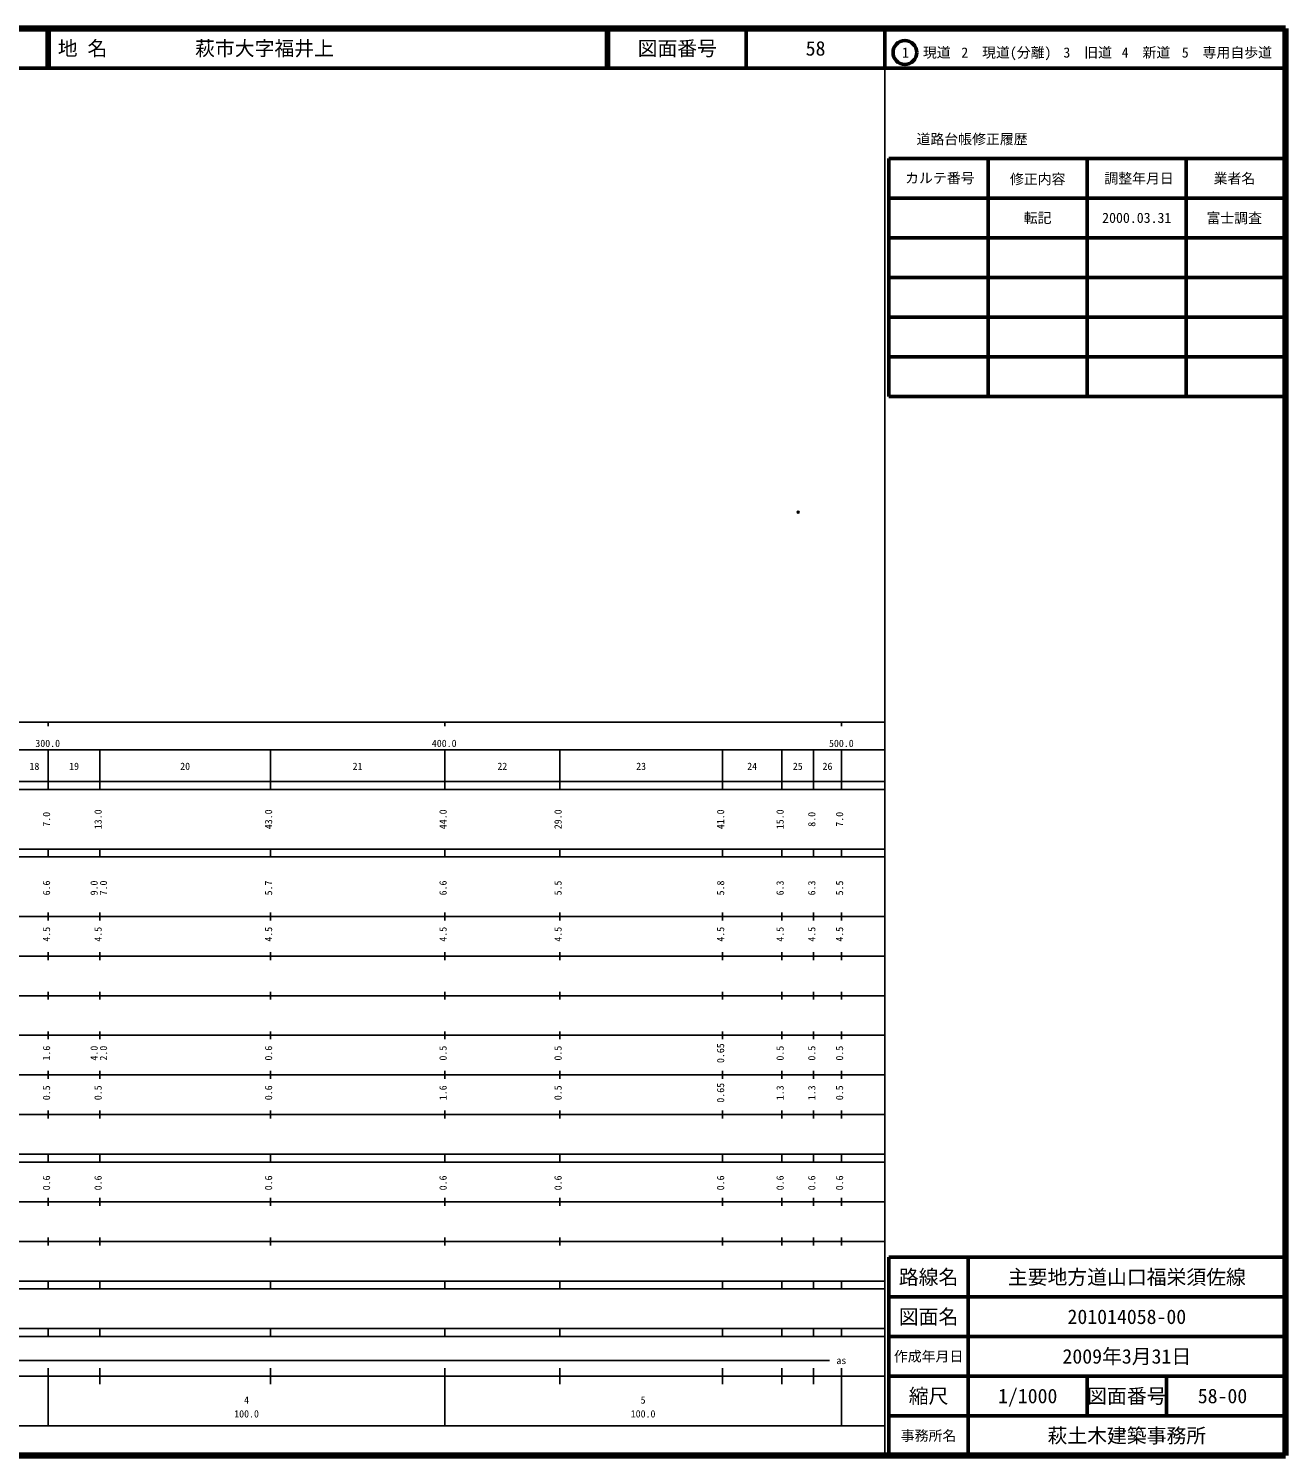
# Model space of a CAD drawing. Units: millimetres on the paper. Extents: x 40 to 680, y 20 to 380.
# Drawn here: x 363 to 680, y 20 to 380 of the extents above; entities that cross this region are included whole.
import ezdxf
from ezdxf.enums import TextEntityAlignment as Align

# ---------------------------------------------------------------- set-up
doc = ezdxf.new("R2010")
doc.units = ezdxf.units.MM
doc.header["$PDMODE"] = 32
doc.header["$PDSIZE"] = 0.5
doc.layers.add('M-OTRS', color=6, linetype='Continuous')
doc.layers.add('M-TTL-TXT', color=7, linetype='Continuous')
for name, color, linetype, lineweight in [('M-TTL', 2, 'Continuous', 140), ('M-TTL-BAND', 7, 'Continuous', 25), ('M-TTL-FRAM', 2, 'Continuous', 50), ('M-TTL-LINE', 7, 'Continuous', 50)]:
    doc.layers.add(name, color=color, linetype=linetype, lineweight=lineweight)
doc.styles.add('ＭＳ ゴシック', font='')
doc.styles.get('ＭＳ ゴシック').set_extended_font_data('MS Gothic')

msp = doc.modelspace()

# ---------------------------------------------------------------- linework, layer by layer
at = {"layer": 'M-OTRS'}
msp.add_point((557.131, 257.984), dxfattribs=at)
at = {"layer": 'M-TTL'}
for p, q in [((680, 380), (40, 380)), ((680, 20), (680, 380)), ((40, 20), (680, 20))]:
    msp.add_line(p, q, dxfattribs=at)
at = {"layer": 'M-TTL-BAND'}
for p, q in [((579, 20), (579, 370)), ((40, 205), (579, 205)), ((368, 205), (368, 204)), ((468, 205), (468, 204)), ((568, 205), (568, 204)), ((68, 198), (579, 198)), ((368, 188), (368, 198)), ((381, 188), (381, 198)), ((424, 188), (424, 198)), ((468, 188), (468, 198)), ((497, 188), (497, 198)), ((538, 188), (538, 198)), ((553, 188), (553, 198)), ((561, 188), (561, 198)), ((568, 188), (568, 198)), ((40, 190), (579, 190)), ((40, 188), (579, 188)), ((40, 173), (579, 173)), ((368, 171), (368, 173)), ((381, 171), (381, 173)), ((424, 171), (424, 173)), ((468, 171), (468, 173)), ((497, 171), (497, 173)), ((538, 171), (538, 173)), ((553, 171), (553, 173)), ((561, 171), (561, 173)), ((568, 171), (568, 173)), ((40, 171), (579, 171)), ((40, 156), (579, 156)), ((368, 155), (368, 157)), ((381, 155), (381, 157)), ((424, 155), (424, 157)), ((468, 155), (468, 157)), ((497, 155), (497, 157)), ((538, 155), (538, 157)), ((553, 155), (553, 157)), ((561, 155), (561, 157)), ((568, 155), (568, 157)), ((46, 146), (579, 146)), ((368, 145), (368, 147)), ((381, 145), (381, 147)), ((424, 145), (424, 147)), ((468, 145), (468, 147)), ((497, 145), (497, 147)), ((538, 145), (538, 147)), ((553, 145), (553, 147)), ((561, 145), (561, 147)), ((568, 145), (568, 147)), ((368, 135), (368, 137)), ((381, 135), (381, 137)), ((424, 135), (424, 137)), ((468, 135), (468, 137)), ((497, 135), (497, 137)), ((538, 135), (538, 137)), ((553, 135), (553, 137)), ((561, 135), (561, 137)), ((568, 135), (568, 137)), ((52, 136), (579, 136)), ((46, 126), (579, 126)), ((368, 125), (368, 127)), ((381, 125), (381, 127)), ((424, 125), (424, 127)), ((468, 125), (468, 127)), ((497, 125), (497, 127)), ((538, 125), (538, 127)), ((553, 125), (553, 127)), ((561, 125), (561, 127)), ((568, 125), (568, 127)), ((52, 116), (579, 116)), ((368, 115), (368, 117)), ((381, 115), (381, 117)), ((424, 115), (424, 117)), ((468, 115), (468, 117)), ((497, 115), (497, 117)), ((538, 115), (538, 117)), ((553, 115), (553, 117)), ((561, 115), (561, 117)), ((568, 115), (568, 117)), ((46, 106), (579, 106)), ((368, 105), (368, 107)), ((381, 105), (381, 107)), ((424, 105), (424, 107)), ((468, 105), (468, 107)), ((497, 105), (497, 107)), ((538, 105), (538, 107)), ((553, 105), (553, 107)), ((561, 105), (561, 107)), ((568, 105), (568, 107)), ((40, 96), (579, 96)), ((40, 94), (579, 94)), ((368, 94), (368, 96)), ((381, 94), (381, 96)), ((424, 94), (424, 96)), ((468, 94), (468, 96)), ((497, 94), (497, 96)), ((538, 94), (538, 96)), ((553, 94), (553, 96)), ((561, 94), (561, 96)), ((568, 94), (568, 96)), ((49, 84), (579, 84)), ((368, 83), (368, 85)), ((381, 83), (381, 85)), ((424, 83), (424, 85)), ((468, 83), (468, 85)), ((497, 83), (497, 85)), ((538, 83), (538, 85)), ((553, 83), (553, 85)), ((561, 83), (561, 85)), ((568, 83), (568, 85)), ((40, 74), (579, 74)), ((368, 73), (368, 75)), ((381, 73), (381, 75)), ((424, 73), (424, 75)), ((468, 73), (468, 75)), ((497, 73), (497, 75)), ((538, 73), (538, 75)), ((553, 73), (553, 75)), ((561, 73), (561, 75)), ((568, 73), (568, 75)), ((40, 64), (579, 64)), ((40, 62), (579, 62)), ((368, 62), (368, 64)), ((381, 62), (381, 64)), ((424, 62), (424, 64)), ((468, 62), (468, 64)), ((497, 62), (497, 64)), ((538, 62), (538, 64)), ((553, 62), (553, 64)), ((561, 62), (561, 64)), ((568, 62), (568, 64)), ((40, 52), (579, 52)), ((368, 50), (368, 52)), ((381, 50), (381, 52)), ((424, 50), (424, 52)), ((468, 50), (468, 52)), ((497, 50), (497, 52)), ((538, 50), (538, 52)), ((553, 50), (553, 52)), ((561, 50), (561, 52)), ((568, 50), (568, 52)), ((40, 50), (579, 50)), ((71, 44), (565, 44)), ((40, 40), (579, 40)), ((368, 27.5), (368, 42)), ((381, 38), (381, 42)), ((424, 38), (424, 42)), ((468, 27.5), (468, 42)), ((497, 38), (497, 42)), ((538, 38), (538, 42)), ((553, 38), (553, 42)), ((561, 38), (561, 42)), ((568, 27.5), (568, 42)), ((68, 27.5), (579, 27.5))]:
    msp.add_line(p, q, dxfattribs=at)
at = {"layer": 'M-TTL-FRAM'}
for p, q in [((580, 347.197), (580, 287.197)), ((580, 347.197), (680, 347.197)), ((580, 287.197), (680, 287.197)), ((680, 70), (580, 70)), ((580, 70), (580, 20))]:
    msp.add_line(p, q, dxfattribs=at)
at = {"layer": 'M-TTL-LINE'}
for p, q in [((367.75, 380), (367.75, 370)), ((368.25, 380), (368.25, 370)), ((508.747, 380), (508.747, 370)), ((509.247, 380), (509.247, 370)), ((543.997, 380), (543.997, 370)), ((579, 380), (579, 370)), ((40, 370), (680, 370)), ((605, 347.197), (605, 287.197)), ((630, 347.197), (630, 287.197)), ((655, 347.197), (655, 287.197)), ((580, 337.197), (680, 337.197)), ((580, 327.197), (680, 327.197)), ((580, 317.197), (680, 317.197)), ((580, 307.197), (680, 307.197)), ((580, 297.197), (680, 297.197)), ((600, 70), (600, 20)), ((680, 60), (580, 60)), ((680, 50), (580, 50)), ((680, 40), (580, 40)), ((630, 40), (630, 30)), ((650, 40), (650, 30)), ((680, 30), (580, 30))]:
    msp.add_line(p, q, dxfattribs=at)
msp.add_circle((584.031, 373.958), 3, dxfattribs=at)

# ---------------------------------------------------------------- texts
at = {"layer": 'M-TTL-BAND', "style": 'ＭＳ ゴシック'}
for s, p in [('300.0', (367.844, 198.195)), ('400.0', (467.844, 198.195)), ('500.0', (568, 198.195)), ('18', (364.5, 192.405)), ('19', (374.5, 192.405)), ('20', (402.5, 192.405)), ('21', (446, 192.405)), ('22', (482.5, 192.405)), ('23', (517.5, 192.405)), ('24', (545.5, 192.405)), ('25', (557, 192.405)), ('26', (564.5, 192.405)), ('as', (568, 42.5)), ('4', (418, 32.523)), ('5', (518, 32.523)), ('100.0', (418, 29.033)), ('100.0', (518, 29.033))]:
    msp.add_text(s, height=1.833, dxfattribs=at).set_placement(p, align=Align.BOTTOM_CENTER)
for s, p in [('7.0', (369, 180.5)), ('13.0', (382, 180.5)), ('43.0', (425, 180.5)), ('44.0', (469, 180.5)), ('29.0', (498, 180.5)), ('41.0', (539, 180.5)), ('15.0', (554, 180.5)), ('8.0', (562, 180.5)), ('7.0', (569, 180.5)), ('6.6', (369, 163.174)), ('9.0', (381, 163.174)), ('7.0', (383.37, 163.174)), ('5.7', (425, 163.174)), ('6.6', (469, 163.174)), ('5.5', (498, 163.174)), ('5.8', (539, 163.174)), ('6.3', (554, 163.174)), ('6.3', (562, 163.174)), ('5.5', (569, 163.174)), ('4.5', (369, 151.5)), ('4.5', (382, 151.5)), ('4.5', (425, 151.5)), ('4.5', (469, 151.5)), ('4.5', (498, 151.5)), ('4.5', (539, 151.5)), ('4.5', (554, 151.5)), ('4.5', (562, 151.5)), ('4.5', (569, 151.5)), ('1.6', (369, 121.5)), ('4.0', (381, 121.5)), ('2.0', (383.37, 121.5)), ('0.6', (425, 121.5)), ('0.5', (469, 121.5)), ('0.5', (498, 121.5)), ('0.65', (539, 121.5)), ('0.5', (554, 121.5)), ('0.5', (562, 121.5)), ('0.5', (569, 121.5)), ('0.5', (369, 111.5)), ('0.5', (382, 111.5)), ('0.6', (425, 111.5)), ('1.6', (469, 111.5)), ('0.5', (498, 111.5)), ('0.65', (539, 111.5)), ('1.3', (554, 111.5)), ('1.3', (562, 111.5)), ('0.5', (569, 111.5)), ('0.6', (369, 88.764)), ('0.6', (382, 88.764)), ('0.6', (425, 88.764)), ('0.6', (469, 88.764)), ('0.6', (498, 88.764)), ('0.6', (539, 88.764)), ('0.6', (554, 88.764)), ('0.6', (562, 88.764)), ('0.6', (569, 88.764))]:
    msp.add_text(s, height=1.833, rotation=90, dxfattribs=at).set_placement(p, align=Align.BOTTOM_CENTER)
at = {"layer": 'M-TTL-TXT', "style": 'ＭＳ ゴシック'}
for s, p in [('地 名', (370.38, 375)), ('萩市大字福井上', (405.024, 375))]:
    msp.add_text(s, height=3.666, dxfattribs=at).set_placement(p, align=Align.MIDDLE_LEFT)
for s, height, p in [('図面番号', 3.666, (526.622, 375)), ('58', 3.666, (561.497, 375)), ('1\u3000現道', 2.566, (589.448, 373.958)), ('2\u3000現道(分離)', 2.566, (609.619, 373.958)), ('3\u3000旧道', 2.566, (630.121, 373.958)), ('4\u3000新道', 2.566, (644.824, 373.958)), ('5\u3000専用自歩道', 2.566, (665.228, 373.958)), ('道路台帳修正履歴', 2.566, (600.968, 352.113)), ('カルテ番号', 2.566, (592.839, 342.277)), ('修正内容', 2.566, (617.509, 342.023)), ('調整年月日', 2.566, (643.089, 342.197)), ('業者名', 2.566, (667.134, 342.197)), ('転記', 2.566, (617.5, 332.245)), ('2000.03.31', 2.566, (642.5, 332.245)), ('富士調査', 2.566, (667.077, 332.189)), ('路線名', 3.666, (590, 65)), ('路線名', 3.666, (590, 65)), ('主要地方道山口福栄須佐線', 3.666, (640, 65)), ('図面名', 3.666, (590, 55)), ('図面名', 3.666, (590, 55)), ('201014058-00', 3.666, (640, 55)), ('2009年3月31日', 3.666, (640, 45)), ('作成年月日', 2.566, (590, 45)), ('作成年月日', 2.566, (590, 45)), ('縮尺', 3.666, (590, 35)), ('縮尺', 3.666, (590, 35)), ('1/1000', 3.666, (615, 35)), ('図面番号', 3.666, (640, 35)), ('図面番号', 3.666, (640, 35)), ('58-00', 3.666, (664.125, 35)), ('事務所名', 2.566, (590, 25)), ('事務所名', 2.566, (590, 25)), ('萩土木建築事務所', 3.666, (640, 25))]:
    msp.add_text(s, height=height, dxfattribs=at).set_placement(p, align=Align.MIDDLE_CENTER)

doc.saveas('drawing.dxf')
